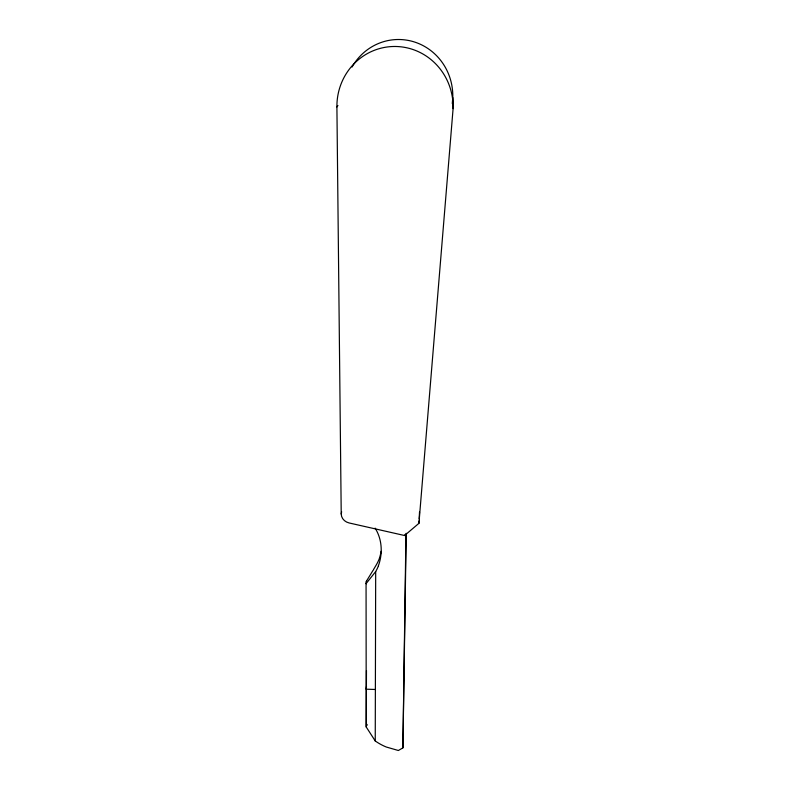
<?xml version="1.0" encoding="UTF-8"?>
<svg xmlns="http://www.w3.org/2000/svg" width="790" height="790" viewBox="0 0 790 790"><rect width="100%" height="100%" fill="white"/><g stroke="black" fill="none" stroke-linecap="round" stroke-linejoin="round"><path stroke-width="1.19" d="M375.24 740.961L375.685 571.585L366.066 583.662L366.224 726.988L375.24 740.961A161.091 94.948 -62.3 0 0 386.271 747.014L398.358 750.5L402.9 747.863L406.218 533.289M402.9 747.863L405.951 534.01M337.923 105.505L336.905 106.966L341.221 514.004A10.053 8.966 9.3 0 0 349.121 522.96L404.579 535.521L418.937 523.316L419.056 521.035M419.174 518.763L419.52 512.058M403.947 674.423L404.263 669.258M404.579 535.521L404.618 534.939M452.285 103.539L452.779 97.486A56.199 54.115 87.5 0 0 413.654 41.742A56.199 54.115 87.5 0 0 352.044 67.041M418.937 523.316L453.095 108.635L452.779 97.486M366.224 726.988L366.471 670.572M366.481 686.48L366.185 689.186L375.369 689.482M366.066 583.662L366.382 581.243L373.018 570.41M341.221 514.004L341.645 511.752M378.38 565.828C382.874 553.514 382.182 539.313 375.112 528.135M373.413 569.758L376.257 564.939A29.674 19.582 -61.4 0 0 379.082 559.251A38.266 25.369 -61.1 0 0 381.135 551.331M366.382 581.243L366.382 583.692M367.39 725.062A168.853 99.915 -62.8 0 1 366.55 724.163M336.905 106.966A60.139 58.095 85.9 0 1 395.533 46.482A60.139 58.095 85.9 0 1 453.095 108.635M378.44 565.837A27.66 18.18 -61.1 0 1 375.675 571.585"/></g></svg>
